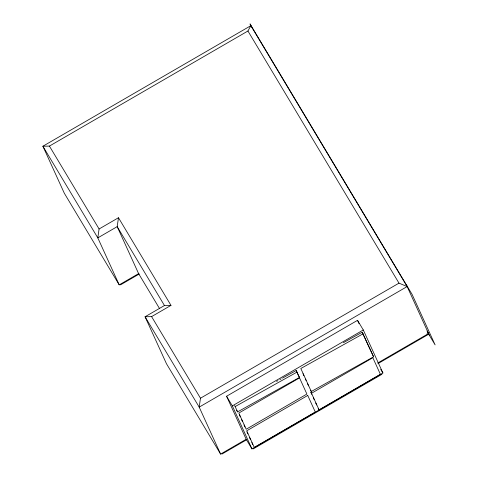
<?xml version="1.0" encoding="UTF-8"?>
<svg xmlns="http://www.w3.org/2000/svg" width="478" height="478" viewBox="0 0 478 478"><rect width="100%" height="100%" fill="white"/><g stroke="black" fill="none" stroke-linecap="round" stroke-linejoin="round"><path stroke-width="0.72" d="M99.089 228.98L97.805 237.883L119.213 284.858L138.602 273.619L117.194 226.644L118.478 217.741L99.089 228.98L49.419 146.083L42.895 146.238L64.303 193.22L119.213 284.858M220.603 454.088L166.475 363.746L145.067 316.771L151.592 316.615L200.479 398.21L199.195 407.113L220.603 454.088L246.176 439.264L226.572 396.244L357.526 320.332L363.298 329.969L382.902 372.983L251.948 448.896L246.176 439.264M49.419 146.083L247.933 31.01L250.848 25.687L407.148 286.561L199.195 407.113L145.067 316.771L164.456 305.526L170.981 305.376L118.478 217.741M250.848 25.687L42.895 146.238L97.805 237.883L117.194 226.644L164.456 305.526M120.486 284.87L139.253 273.996M151.592 316.615L170.981 305.376M200.479 398.21L398.993 283.137L407.148 286.561M251.948 448.896L232.344 405.882L363.298 329.969M319.089 409.873L311.519 393.263L372.834 357.717L380.404 374.328L319.089 409.873L318.151 408.314M377.775 362.981L428.557 333.542L427.027 330.985M221.882 454.1L246.815 439.646M378.086 363.549L427.589 334.857L427.069 333.722M253.226 448.908L381.934 374.298M343.377 342.702L362.193 332.222L373.581 356.803L311.298 391.506L310.694 390.454M276.607 381.396L277.909 380.667M279.863 379.58L281.166 378.851M282.468 378.128L296.157 370.504L299.485 377.411L237.578 411.893L236.676 410.309M363.101 333.799L300.817 368.502L311.298 391.506M237.578 411.893L235.152 406.569L297.059 372.081M247.933 31.01L398.993 283.137M427.422 332.049L435.105 344.877L412.102 294.406L250.03 23.9L251.44 26.989M380.739 369.375L382.902 372.983M310.891 392.223L311.519 393.263M226.572 396.244L232.344 405.882M138.602 273.619L159.568 308.609M373.581 356.803L362.193 332.222M298.583 375.828L299.485 377.411M234.549 405.511L235.152 406.569M406.336 284.774L429.334 335.245M357.526 320.332L359.056 323.696M302.992 373.688L303.918 375.72M305.46 379.102L306.075 380.452M307.617 383.834L308.543 385.865M310.885 392.366L311.793 394.356M313.305 397.678L314.213 399.674M315.725 402.996L316.639 404.991M296.157 370.504L298.278 375.164M239.424 414.868L240.344 416.888M241.575 419.588L242.495 421.608M244.031 424.984L244.957 427.003M246.995 431.921L247.903 433.91M249.414 437.233L250.323 439.228M251.84 442.55L252.748 444.546M299.521 377.871L238.821 413.058L246.2 429.238L306.894 394.057L299.521 377.871M307.736 395.455L246.72 430.821L254.29 447.438L315.307 412.066L307.736 395.455"/></g></svg>
